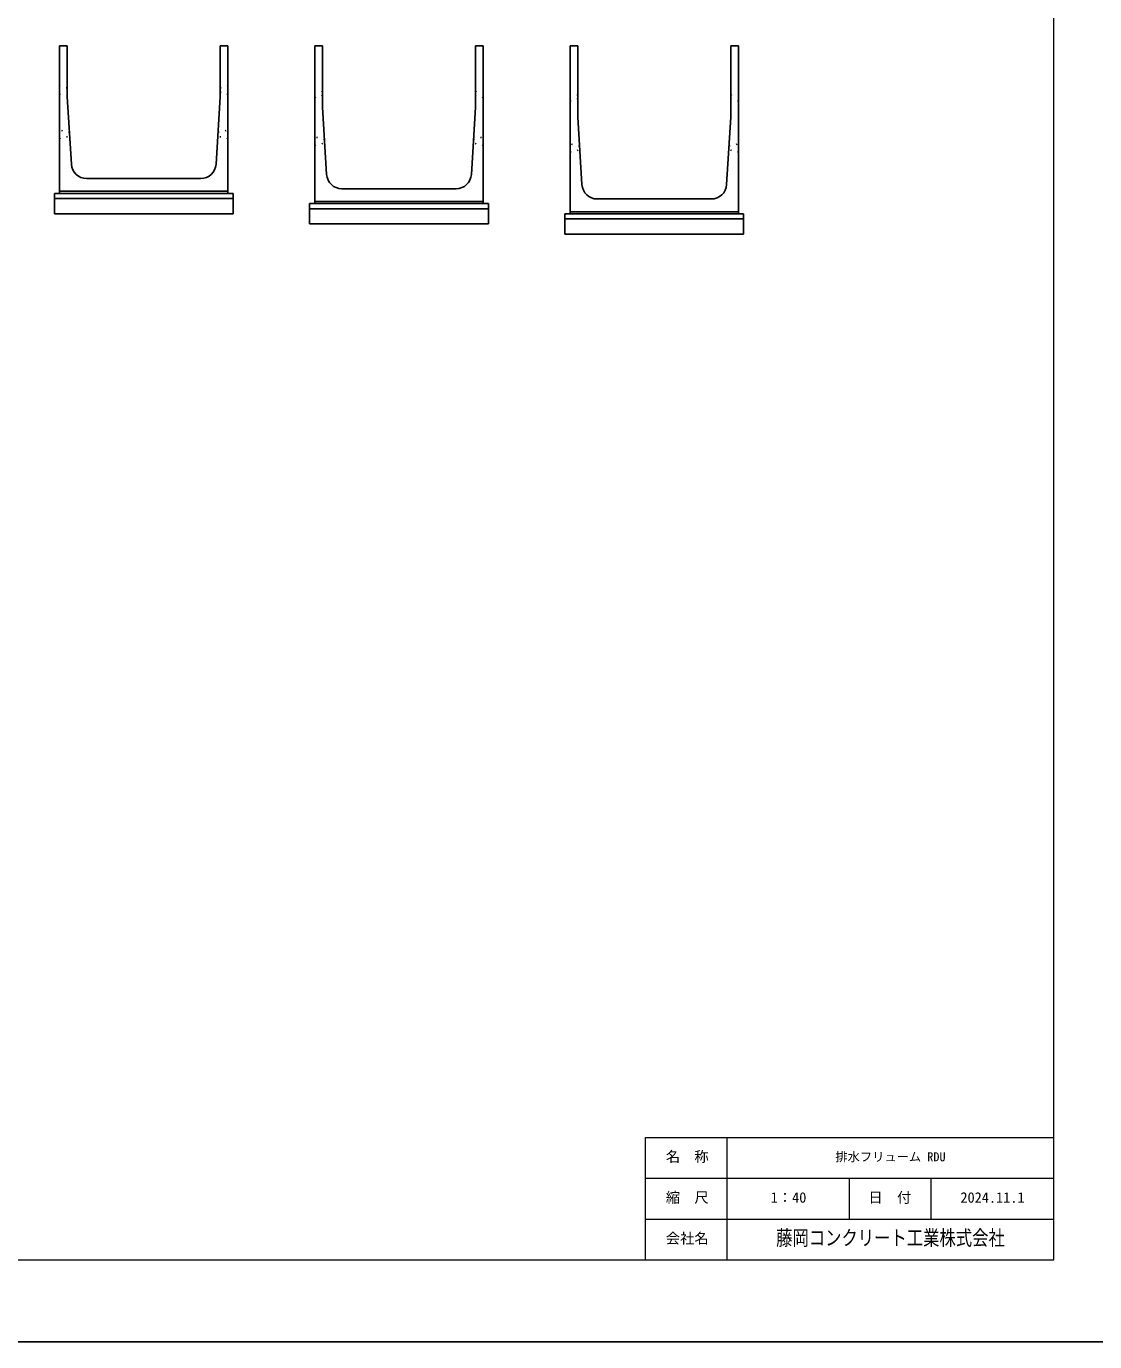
# Model space of a CAD drawing. Units: millimetres, scale not verified. Extents: x -33600 to 33600, y -11880 to 11880.
# Drawn here: x -10863 to -400, y -11880 to 1000 of the extents above; entities that cross this region are included whole.
import ezdxf
from ezdxf.enums import TextEntityAlignment as Align

# ---------------------------------------------------------------- set-up
doc = ezdxf.new("R2010")
doc.units = ezdxf.units.MM
doc.header["$LTSCALE"] = 40
doc.linetypes.add('DOTTED', pattern=[1.75, 0.25, -1.5])
for name, color, linetype, lineweight in [('0-1_Defpoints', 5, 'Continuous', 25), ('0-5_OUTLINE', 3, 'Continuous', 25), ('0-6_OUTLINE2', 4, 'DOTTED', 25), ('0-8_WAKU', 3, 'Continuous', 13), ('0-9_WAKU-LINE', 7, 'Continuous', 13)]:
    doc.layers.add(name, color=color, linetype=linetype, lineweight=lineweight)
doc.layers.add('0-A_WAKU-TXT', color=7, linetype='Continuous')
doc.styles.add('ＭＳ ゴシック', font='')
doc.styles.get('ＭＳ ゴシック').set_extended_font_data('MS Gothic')

msp = doc.modelspace()

# ---------------------------------------------------------------- linework, layer by layer
at = {"layer": '0-1_Defpoints'}
msp.add_lwpolyline([(-33600, -11880), (0, -11880), (0, 11880), (-33600, 11880)], close=True, dxfattribs=at)
at = {"layer": '0-5_OUTLINE'}
for p, q in [((-10538.17, 808.94), (-10463.17, 808.94)), ((-10538.17, 808.94), (-10538.17, -636.06)), ((-10463.17, 308.94), (-10463.17, 808.94)), ((-8888.17, 808.94), (-8963.17, 808.94)), ((-8963.17, 308.94), (-8963.17, 808.94)), ((-8888.17, 808.94), (-8888.17, -636.06)), ((-8038.17, 808.94), (-7963.17, 808.94)), ((-8038.17, 808.94), (-8038.17, -736.06)), ((-7963.17, 208.94), (-7963.17, 808.94)), ((-6388.17, 808.94), (-6463.17, 808.94)), ((-6463.17, 208.94), (-6463.17, 808.94)), ((-6388.17, 808.94), (-6388.17, -736.06)), ((-5538.17, 808.94), (-5463.17, 808.94)), ((-5538.17, 808.94), (-5538.17, -836.06)), ((-5463.17, 108.94), (-5463.17, 808.94)), ((-3888.17, 808.94), (-3963.17, 808.94)), ((-3963.17, 108.94), (-3963.17, 808.94)), ((-3888.17, 808.94), (-3888.17, -836.06)), ((-10421.96, -350.41), (-10463.17, 308.94)), ((-8963.17, 308.94), (-9004.38, -350.41)), ((-7921.96, -450.41), (-7963.17, 208.94)), ((-6463.17, 208.94), (-6504.38, -450.41)), ((-5421.96, -550.41), (-5463.17, 108.94)), ((-3963.17, 108.94), (-4004.38, -550.41)), ((-10272.25, -491.06), (-9154.09, -491.06)), ((-10588.17, -636.06), (-8838.17, -636.06)), ((-10588.17, -836.06), (-10588.17, -636.06)), ((-8888.17, -616.06), (-10538.17, -616.06)), ((-8838.17, -836.06), (-8838.17, -636.06)), ((-7772.25, -591.06), (-6654.09, -591.06)), ((-10588.17, -686.06), (-8838.17, -686.06)), ((-8088.17, -736.06), (-6338.17, -736.06)), ((-8088.17, -936.06), (-8088.17, -736.06)), ((-6388.17, -716.06), (-8038.17, -716.06)), ((-6338.17, -936.06), (-6338.17, -736.06)), ((-5272.25, -691.06), (-4154.09, -691.06)), ((-10588.17, -836.06), (-8838.17, -836.06)), ((-8088.17, -786.06), (-6338.17, -786.06)), ((-5588.17, -836.06), (-3838.17, -836.06)), ((-5588.17, -1036.06), (-5588.17, -836.06)), ((-5588.17, -886.06), (-3838.17, -886.06)), ((-3888.17, -816.06), (-5538.17, -816.06)), ((-3838.17, -1036.06), (-3838.17, -836.06)), ((-8088.17, -936.06), (-6338.17, -936.06)), ((-5588.17, -1036.06), (-3838.17, -1036.06))]:
    msp.add_line(p, q, dxfattribs=at)
for centre, start, end in [((-10272.25, -341.06), 183.57633, 270), ((-9154.09, -341.06), 270, 356.42367), ((-7772.25, -441.06), 183.57633, 270), ((-6654.09, -441.06), 270, 356.42367), ((-5272.25, -541.06), 183.57633, 270), ((-4154.09, -541.06), 270, 356.42367)]:
    msp.add_arc(centre, 150, start, end, dxfattribs=at)
at = {"layer": '0-6_OUTLINE2'}
for p, q in [((-10463.17, 395.61), (-10538.17, 415.61)), ((-8963.17, 395.61), (-8888.17, 415.61)), ((-10538.17, 335.61), (-10463.17, 355.61)), ((-8888.17, 335.61), (-8963.17, 355.61)), ((-7963.17, 362.28), (-8038.17, 382.28)), ((-8038.17, 302.28), (-7963.17, 322.28)), ((-6463.17, 362.28), (-6388.17, 382.28)), ((-6388.17, 302.28), (-6463.17, 322.28)), ((-5463.17, 328.94), (-5538.17, 348.94)), ((-5538.17, 268.94), (-5463.17, 288.94)), ((-3963.17, 328.94), (-3888.17, 348.94)), ((-3888.17, 268.94), (-3963.17, 288.94)), ((-10441.5, -37.72), (-10538.17, -17.72)), ((-10538.17, -97.72), (-10439, -77.72)), ((-8888.17, -97.72), (-8987.27, -77.72)), ((-8984.77, -37.72), (-8888.17, -17.72)), ((-7943.59, -104.39), (-8038.17, -84.39)), ((-6482.75, -104.39), (-6388.17, -84.39)), ((-8038.17, -164.39), (-7941.09, -144.39)), ((-6388.17, -164.39), (-6485.25, -144.39)), ((-5445.67, -171.06), (-5538.17, -151.06)), ((-5538.17, -231.06), (-5443.17, -211.06)), ((-3888.17, -231.06), (-3983.17, -211.06)), ((-3980.67, -171.06), (-3888.17, -151.06))]:
    msp.add_line(p, q, dxfattribs=at)
at = {"layer": '0-8_WAKU'}
for p, q in [((-4800, -9880), (-800, -9880)), ((-4800, -11080), (-4800, -9880))]:
    msp.add_line(p, q, dxfattribs=at)
msp.add_lwpolyline([(-32800, -11080), (-800, -11080), (-800, 11080), (-32800, 11080)], close=True, dxfattribs=at)
at = {"layer": '0-9_WAKU-LINE'}
for p, q in [((-4000, -11080), (-4000, -9880)), ((-4800, -10280), (-800, -10280)), ((-2800, -10680), (-2800, -10280)), ((-2000, -10680), (-2000, -10280)), ((-4800, -10680), (-800, -10680))]:
    msp.add_line(p, q, dxfattribs=at)

# ---------------------------------------------------------------- texts
at = {"layer": '0-A_WAKU-TXT', "style": 'ＭＳ ゴシック'}
for s, height, p in [('名\u3000称', 102.6, (-4600.19, -10150)), ('排水フリューム RDU', 87.98, (-2940, -10140)), ('縮\u3000尺', 102.6, (-4600.19, -10550)), ('1：40', 102.6, (-3573.01, -10550)), ('日\u3000付', 102.6, (-2616.22, -10550)), ('2024.11.1', 102.6, (-1715, -10550)), ('会社名', 102.6, (-4600.19, -10950))]:
    msp.add_text(s, height=height, dxfattribs=at).set_placement(p, align=Align.BOTTOM_LEFT)
at = {"layer": '0-A_WAKU-TXT', "style": 'ＭＳ ゴシック', "width": 0.8}
msp.add_text('藤岡コンクリート工業株式会社', height=146.6, dxfattribs=at).set_placement((-3520, -10980), align=Align.BOTTOM_LEFT)

doc.saveas('drawing.dxf')
